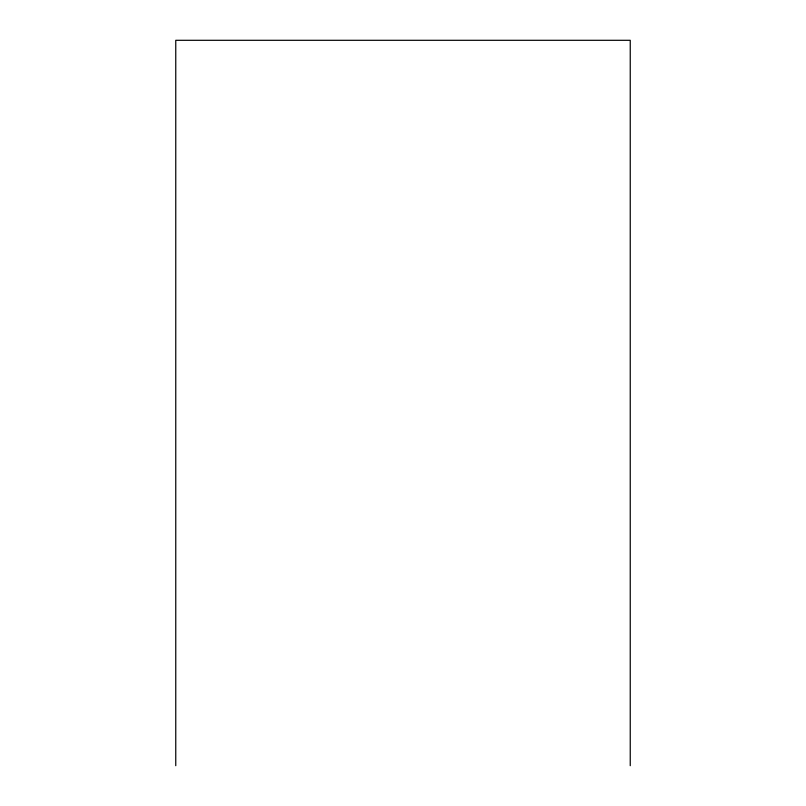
<?xml version="1.0" encoding="UTF-8"?>
<svg xmlns="http://www.w3.org/2000/svg" width="806" height="806" viewBox="0 0 806 806"><rect width="100%" height="100%" fill="white"/><g stroke="black" fill="none" stroke-linecap="round" stroke-linejoin="round"><path stroke-width="1.21" d="M630.242 765.7L630.242 40.3L175.758 40.3L175.758 765.7"/></g></svg>
